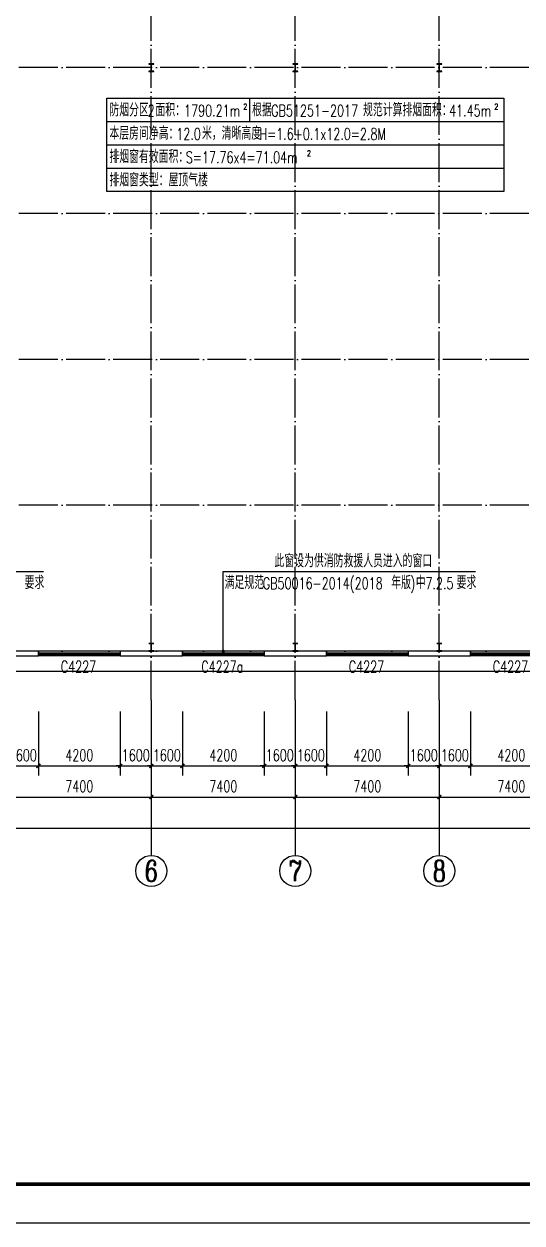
# Model space of a CAD drawing. Extents: x 13276711 to 13543385, y -848943 to -68012.
# Drawn here: x 13376841 to 13402435, y -319043 to -257397 of the extents above; entities that cross this region are included whole.
import ezdxf
from ezdxf.enums import TextEntityAlignment as Align

# ---------------------------------------------------------------- set-up
doc = ezdxf.new("R2010")
doc.units = 0
doc.header["$LTSCALE"] = 1000
doc.header["$MEASUREMENT"] = 0
doc.linetypes.add('DOTE', pattern=[2.42, 2, -0.2, 0.02, -0.2])
for name, color, linetype in [('AXIS', 3, 'Continuous'), ('AXIS_TEXT', 7, 'Continuous'), ('COLUMN', 2, 'Continuous'), ('DIM_LEAD', 3, 'Continuous'), ('DOTE', 1, 'DOTE'), ('PUB_DIM', 3, 'Continuous'), ('PUB_TEXT', 7, 'Continuous'), ('TK', 4, 'Continuous'), ('WALL-PARAPET', 6, 'Continuous'), ('WINDOW', 4, 'Continuous'), ('WINDOW_TEXT', 7, 'Continuous')]:
    doc.layers.add(name, color=color, linetype=linetype)
doc.styles.add('_TCH_AXIS', font='COMPLEX', dxfattribs={"bigfont": 'GBCBIG'})
doc.styles.add('_TCH_DIM', font='SIMPLEX', dxfattribs={"bigfont": 'GBCBIG'})
doc.styles.add('_TCH_DIM_T3', font='SIMPLEX', dxfattribs={"width": 0.705882, "bigfont": 'GBCBIG'})
doc.styles.add('_TCH_WINDOW', font='SIMPLEX', dxfattribs={"height": 3.5, "bigfont": 'GBCBIG'})
doc.styles.add('COMPLEX', font='COMPLEX')
doc.dimstyles.new('_TCH_ARCH&&200', dxfattribs={"dimtxt": 595, "dimasz": 200, "dimexe": 500, "dimexo": 600, "dimgap": 252.5, "dimtad": 1, "dimdec": 0, "dimzin": 0, "dimdsep": 46, "dimtxsty": '_TCH_DIM_T3', "dimblk": 'ARCHTICK', "dimcen": 0.09, "dimclrt": 7, "dimazin": 2, "dimtfac": 1, "dimtdec": 0, "dimtix": 1, "dimtmove": 2, "dimatfit": 3, "dimfxl": 0, "dimtolj": 1, "dimtzin": 0, "dimarcsym": 0})

# ---------------------------------------------------------------- blocks, each defined once
blk = doc.blocks.new('A$C797E1D2B')
at = {"layer": 'COLUMN'}
h = blk.add_hatch(color=256, dxfattribs=at)
h.paths.add_polyline_path([(125, 400), (250, 400), (250, 388), (130, 388), (130, 200), (125, 200)])
h.paths.add_polyline_path([(0, 400), (125, 400), (125, 200), (120, 200), (120, 388), (0, 388)])
h.paths.add_polyline_path([(0, 12), (120, 12), (120, 200), (125, 200), (125, 0), (0, 0)])
h.paths.add_polyline_path([(125, 200), (130, 200), (130, 12), (250, 12), (250, 0), (125, 0)])
blk.add_lwpolyline([(250, 0), (250, 12), (130, 12), (130, 388), (250, 388), (250, 400), (0, 400), (0, 388), (120, 388), (120, 12), (0, 12), (0, 0)], close=True, dxfattribs=at)
blk = doc.blocks.new('GeYuanFrame_27736213', base_point=(20.09, 4.53))
at = {"layer": 'TK'}
blk.add_lwpolyline([(20.09, 4.53), (20.09, 598.53), (1071.09, 598.53), (1071.09, 4.53)], close=True, dxfattribs=at)
at = {"layer": 'TK', "const_width": 1}
blk.add_lwpolyline([(45.09, 588.53), (1061.09, 588.53), (1061.09, 14.53), (45.09, 14.53)], close=True, dxfattribs=at)
blk = doc.blocks.new('_AXISO')
blk.add_circle((0, 0), 0.5)
at = {"layer": 'AXIS_TEXT', "style": 'COMPLEX', "width": 1.041667}
blk.add_attdef('A', text='', height=0.56, dxfattribs=at).set_placement((-0.25, -0.28), (0.25, -0.28), align=Align.FIT)
blk = doc.blocks.new('_ArchTick')
at = {"color": 0, "linetype": 'ByBlock', "const_width": 0.4}
blk.add_lwpolyline([(-0.5, -0.5), (0.5, 0.5)], dxfattribs=at)
blk = doc.blocks.new('*D56')
at = {"layer": 'AXIS', "color": 0, "lineweight": -2}
for p, q in [((13346145, -292743), (13346145, -299243)), ((13509425, -292743), (13509425, -299243)), ((13346145, -298743), (13509425, -298743))]:
    blk.add_line(p, q, dxfattribs=at)
at = {"layer": 'Defpoints', "color": 0}
for p in [(13346145, -292143), (13509425, -292143), (13509425, -298743)]:
    blk.add_point(p, dxfattribs=at)
at = {"layer": 'AXIS', "color": 0, "lineweight": -2, "xscale": 200, "yscale": 200, "zscale": 200, "rotation": 180}
blk.add_blockref('_ArchTick', (13346145, -298743), dxfattribs=at)
at = {"layer": 'AXIS', "color": 0, "lineweight": -2, "xscale": 200, "yscale": 200, "zscale": 200}
blk.add_blockref('_ArchTick', (13509425, -298743), dxfattribs=at)
at = {"layer": 'AXIS', "color": 7, "insert": (13427785, -298193), "char_height": 595, "attachment_point": 5, "style": '_TCH_DIM_T3'}
blk.add_mtext('\\A1;163280', dxfattribs=at)
blk = doc.blocks.new('*D64')
at = {"layer": 'AXIS', "color": 0, "lineweight": -2}
for p, q in [((13375985, -292743), (13375985, -297643)), ((13383385, -292743), (13383385, -297643)), ((13375985, -297143), (13383385, -297143))]:
    blk.add_line(p, q, dxfattribs=at)
at = {"layer": 'Defpoints', "color": 0}
for p in [(13375985, -292143), (13383385, -292143), (13383385, -297143)]:
    blk.add_point(p, dxfattribs=at)
at = {"layer": 'AXIS', "color": 0, "lineweight": -2, "xscale": 200, "yscale": 200, "zscale": 200, "rotation": 180}
blk.add_blockref('_ArchTick', (13375985, -297143), dxfattribs=at)
at = {"layer": 'AXIS', "color": 0, "lineweight": -2, "xscale": 200, "yscale": 200, "zscale": 200}
blk.add_blockref('_ArchTick', (13383385, -297143), dxfattribs=at)
at = {"layer": 'AXIS', "color": 7, "insert": (13379685, -296593), "char_height": 595, "attachment_point": 5, "style": '_TCH_DIM_T3'}
blk.add_mtext('\\A1;7400', dxfattribs=at)
blk = doc.blocks.new('*D65')
at = {"layer": 'AXIS', "color": 0, "lineweight": -2}
for p, q in [((13383385, -292743), (13383385, -297643)), ((13390785, -292743), (13390785, -297643)), ((13383385, -297143), (13390785, -297143))]:
    blk.add_line(p, q, dxfattribs=at)
at = {"layer": 'Defpoints', "color": 0}
for p in [(13383385, -292143), (13390785, -292143), (13390785, -297143)]:
    blk.add_point(p, dxfattribs=at)
at = {"layer": 'AXIS', "color": 0, "lineweight": -2, "xscale": 200, "yscale": 200, "zscale": 200, "rotation": 180}
blk.add_blockref('_ArchTick', (13383385, -297143), dxfattribs=at)
at = {"layer": 'AXIS', "color": 0, "lineweight": -2, "xscale": 200, "yscale": 200, "zscale": 200}
blk.add_blockref('_ArchTick', (13390785, -297143), dxfattribs=at)
at = {"layer": 'AXIS', "color": 7, "insert": (13387085, -296593), "char_height": 595, "attachment_point": 5, "style": '_TCH_DIM_T3'}
blk.add_mtext('\\A1;7400', dxfattribs=at)
blk = doc.blocks.new('*D66')
at = {"layer": 'AXIS', "color": 0, "lineweight": -2}
for p, q in [((13390785, -292743), (13390785, -297643)), ((13398185, -292743), (13398185, -297643)), ((13390785, -297143), (13398185, -297143))]:
    blk.add_line(p, q, dxfattribs=at)
at = {"layer": 'Defpoints', "color": 0}
for p in [(13390785, -292143), (13398185, -292143), (13398185, -297143)]:
    blk.add_point(p, dxfattribs=at)
at = {"layer": 'AXIS', "color": 0, "lineweight": -2, "xscale": 200, "yscale": 200, "zscale": 200, "rotation": 180}
blk.add_blockref('_ArchTick', (13390785, -297143), dxfattribs=at)
at = {"layer": 'AXIS', "color": 0, "lineweight": -2, "xscale": 200, "yscale": 200, "zscale": 200}
blk.add_blockref('_ArchTick', (13398185, -297143), dxfattribs=at)
at = {"layer": 'AXIS', "color": 7, "insert": (13394485, -296593), "char_height": 595, "attachment_point": 5, "style": '_TCH_DIM_T3'}
blk.add_mtext('\\A1;7400', dxfattribs=at)
blk = doc.blocks.new('*D67')
at = {"layer": 'AXIS', "color": 0, "lineweight": -2}
for p, q in [((13398185, -292743), (13398185, -297643)), ((13405585, -292743), (13405585, -297643)), ((13398185, -297143), (13405585, -297143))]:
    blk.add_line(p, q, dxfattribs=at)
at = {"layer": 'Defpoints', "color": 0}
for p in [(13398185, -292143), (13405585, -292143), (13405585, -297143)]:
    blk.add_point(p, dxfattribs=at)
at = {"layer": 'AXIS', "color": 0, "lineweight": -2, "xscale": 200, "yscale": 200, "zscale": 200, "rotation": 180}
blk.add_blockref('_ArchTick', (13398185, -297143), dxfattribs=at)
at = {"layer": 'AXIS', "color": 0, "lineweight": -2, "xscale": 200, "yscale": 200, "zscale": 200}
blk.add_blockref('_ArchTick', (13405585, -297143), dxfattribs=at)
at = {"layer": 'AXIS', "color": 7, "insert": (13401885, -296593), "char_height": 595, "attachment_point": 5, "style": '_TCH_DIM_T3'}
blk.add_mtext('\\A1;7400', dxfattribs=at)
blk = doc.blocks.new('$TCHSYS$WIN2D')
for p, q in [((-0.5, 0.5), (0.5, 0.5)), ((-0.5, 0.5), (-0.5, -0.5)), ((0.5, 0.5), (0.5, -0.5)), ((0.5, 0.167), (-0.5, 0.167)), ((0.5, -0.167), (-0.5, -0.167)), ((-0.5, -0.5), (0.5, -0.5))]:
    blk.add_line(p, q)
blk = doc.blocks.new('*D339')
at = {"layer": 'Defpoints', "color": 0}
for p in [(13375985, -292143), (13377585, -292143), (13377585, -295543)]:
    blk.add_point(p, dxfattribs=at)
at = {"layer": 'PUB_DIM', "color": 0, "lineweight": -2}
for p, q in [((13375985, -292743), (13375985, -296043)), ((13377585, -292743), (13377585, -296043)), ((13375985, -295543), (13375785, -295543)), ((13375985, -295543), (13377585, -295543)), ((13377585, -295543), (13377785, -295543))]:
    blk.add_line(p, q, dxfattribs=at)
at = {"layer": 'PUB_DIM', "color": 0, "lineweight": -2, "xscale": 200, "yscale": 200, "zscale": 200}
blk.add_blockref('_ArchTick', (13375985, -295543), dxfattribs=at)
at = {"layer": 'PUB_DIM', "color": 0, "lineweight": -2, "xscale": 200, "yscale": 200, "zscale": 200, "rotation": 180}
blk.add_blockref('_ArchTick', (13377585, -295543), dxfattribs=at)
at = {"layer": 'PUB_DIM', "color": 7, "insert": (13376785, -294993), "char_height": 595, "attachment_point": 5, "style": '_TCH_DIM_T3'}
blk.add_mtext('\\A1;1600', dxfattribs=at)
blk = doc.blocks.new('*D340')
at = {"layer": 'Defpoints', "color": 0}
for p in [(13377585, -292143), (13381785, -292143), (13381785, -295543)]:
    blk.add_point(p, dxfattribs=at)
at = {"layer": 'PUB_DIM', "color": 0, "lineweight": -2}
for p, q in [((13377585, -292743), (13377585, -296043)), ((13381785, -292743), (13381785, -296043)), ((13377585, -295543), (13381785, -295543))]:
    blk.add_line(p, q, dxfattribs=at)
at = {"layer": 'PUB_DIM', "color": 0, "lineweight": -2, "xscale": 200, "yscale": 200, "zscale": 200, "rotation": 180}
blk.add_blockref('_ArchTick', (13377585, -295543), dxfattribs=at)
at = {"layer": 'PUB_DIM', "color": 0, "lineweight": -2, "xscale": 200, "yscale": 200, "zscale": 200}
blk.add_blockref('_ArchTick', (13381785, -295543), dxfattribs=at)
at = {"layer": 'PUB_DIM', "color": 7, "insert": (13379685, -294993), "char_height": 595, "attachment_point": 5, "style": '_TCH_DIM_T3'}
blk.add_mtext('\\A1;4200', dxfattribs=at)
blk = doc.blocks.new('*D341')
at = {"layer": 'Defpoints', "color": 0}
for p in [(13381785, -292143), (13383385, -292143), (13383385, -295543)]:
    blk.add_point(p, dxfattribs=at)
at = {"layer": 'PUB_DIM', "color": 0, "lineweight": -2}
for p, q in [((13381785, -292743), (13381785, -296043)), ((13383385, -292743), (13383385, -296043)), ((13381785, -295543), (13381585, -295543)), ((13381785, -295543), (13383385, -295543)), ((13383385, -295543), (13383585, -295543))]:
    blk.add_line(p, q, dxfattribs=at)
at = {"layer": 'PUB_DIM', "color": 0, "lineweight": -2, "xscale": 200, "yscale": 200, "zscale": 200}
blk.add_blockref('_ArchTick', (13381785, -295543), dxfattribs=at)
at = {"layer": 'PUB_DIM', "color": 0, "lineweight": -2, "xscale": 200, "yscale": 200, "zscale": 200, "rotation": 180}
blk.add_blockref('_ArchTick', (13383385, -295543), dxfattribs=at)
at = {"layer": 'PUB_DIM', "color": 7, "insert": (13382585, -294993), "char_height": 595, "attachment_point": 5, "style": '_TCH_DIM_T3'}
blk.add_mtext('\\A1;1600', dxfattribs=at)
blk = doc.blocks.new('*D342')
at = {"layer": 'Defpoints', "color": 0}
for p in [(13383385, -292143), (13384985, -292143), (13384985, -295543)]:
    blk.add_point(p, dxfattribs=at)
at = {"layer": 'PUB_DIM', "color": 0, "lineweight": -2}
for p, q in [((13383385, -292743), (13383385, -296043)), ((13384985, -292743), (13384985, -296043)), ((13383385, -295543), (13383185, -295543)), ((13383385, -295543), (13384985, -295543)), ((13384985, -295543), (13385185, -295543))]:
    blk.add_line(p, q, dxfattribs=at)
at = {"layer": 'PUB_DIM', "color": 0, "lineweight": -2, "xscale": 200, "yscale": 200, "zscale": 200}
blk.add_blockref('_ArchTick', (13383385, -295543), dxfattribs=at)
at = {"layer": 'PUB_DIM', "color": 0, "lineweight": -2, "xscale": 200, "yscale": 200, "zscale": 200, "rotation": 180}
blk.add_blockref('_ArchTick', (13384985, -295543), dxfattribs=at)
at = {"layer": 'PUB_DIM', "color": 7, "insert": (13384185, -294993), "char_height": 595, "attachment_point": 5, "style": '_TCH_DIM_T3'}
blk.add_mtext('\\A1;1600', dxfattribs=at)
blk = doc.blocks.new('*D343')
at = {"layer": 'Defpoints', "color": 0}
for p in [(13384985, -292143), (13389185, -292143), (13389185, -295543)]:
    blk.add_point(p, dxfattribs=at)
at = {"layer": 'PUB_DIM', "color": 0, "lineweight": -2}
for p, q in [((13384985, -292743), (13384985, -296043)), ((13389185, -292743), (13389185, -296043)), ((13384985, -295543), (13389185, -295543))]:
    blk.add_line(p, q, dxfattribs=at)
at = {"layer": 'PUB_DIM', "color": 0, "lineweight": -2, "xscale": 200, "yscale": 200, "zscale": 200, "rotation": 180}
blk.add_blockref('_ArchTick', (13384985, -295543), dxfattribs=at)
at = {"layer": 'PUB_DIM', "color": 0, "lineweight": -2, "xscale": 200, "yscale": 200, "zscale": 200}
blk.add_blockref('_ArchTick', (13389185, -295543), dxfattribs=at)
at = {"layer": 'PUB_DIM', "color": 7, "insert": (13387085, -294993), "char_height": 595, "attachment_point": 5, "style": '_TCH_DIM_T3'}
blk.add_mtext('\\A1;4200', dxfattribs=at)
blk = doc.blocks.new('*D344')
at = {"layer": 'Defpoints', "color": 0}
for p in [(13389185, -292143), (13390785, -292143), (13390785, -295543)]:
    blk.add_point(p, dxfattribs=at)
at = {"layer": 'PUB_DIM', "color": 0, "lineweight": -2}
for p, q in [((13389185, -292743), (13389185, -296043)), ((13390785, -292743), (13390785, -296043)), ((13389185, -295543), (13388985, -295543)), ((13389185, -295543), (13390785, -295543)), ((13390785, -295543), (13390985, -295543))]:
    blk.add_line(p, q, dxfattribs=at)
at = {"layer": 'PUB_DIM', "color": 0, "lineweight": -2, "xscale": 200, "yscale": 200, "zscale": 200}
blk.add_blockref('_ArchTick', (13389185, -295543), dxfattribs=at)
at = {"layer": 'PUB_DIM', "color": 0, "lineweight": -2, "xscale": 200, "yscale": 200, "zscale": 200, "rotation": 180}
blk.add_blockref('_ArchTick', (13390785, -295543), dxfattribs=at)
at = {"layer": 'PUB_DIM', "color": 7, "insert": (13389985, -294993), "char_height": 595, "attachment_point": 5, "style": '_TCH_DIM_T3'}
blk.add_mtext('\\A1;1600', dxfattribs=at)
blk = doc.blocks.new('*D345')
at = {"layer": 'Defpoints', "color": 0}
for p in [(13390785, -292143), (13392385, -292143), (13392385, -295543)]:
    blk.add_point(p, dxfattribs=at)
at = {"layer": 'PUB_DIM', "color": 0, "lineweight": -2}
for p, q in [((13390785, -292743), (13390785, -296043)), ((13392385, -292743), (13392385, -296043)), ((13390785, -295543), (13390585, -295543)), ((13390785, -295543), (13392385, -295543)), ((13392385, -295543), (13392585, -295543))]:
    blk.add_line(p, q, dxfattribs=at)
at = {"layer": 'PUB_DIM', "color": 0, "lineweight": -2, "xscale": 200, "yscale": 200, "zscale": 200}
blk.add_blockref('_ArchTick', (13390785, -295543), dxfattribs=at)
at = {"layer": 'PUB_DIM', "color": 0, "lineweight": -2, "xscale": 200, "yscale": 200, "zscale": 200, "rotation": 180}
blk.add_blockref('_ArchTick', (13392385, -295543), dxfattribs=at)
at = {"layer": 'PUB_DIM', "color": 7, "insert": (13391585, -294993), "char_height": 595, "attachment_point": 5, "style": '_TCH_DIM_T3'}
blk.add_mtext('\\A1;1600', dxfattribs=at)
blk = doc.blocks.new('*D346')
at = {"layer": 'Defpoints', "color": 0}
for p in [(13392385, -292143), (13396585, -292143), (13396585, -295543)]:
    blk.add_point(p, dxfattribs=at)
at = {"layer": 'PUB_DIM', "color": 0, "lineweight": -2}
for p, q in [((13392385, -292743), (13392385, -296043)), ((13396585, -292743), (13396585, -296043)), ((13392385, -295543), (13396585, -295543))]:
    blk.add_line(p, q, dxfattribs=at)
at = {"layer": 'PUB_DIM', "color": 0, "lineweight": -2, "xscale": 200, "yscale": 200, "zscale": 200, "rotation": 180}
blk.add_blockref('_ArchTick', (13392385, -295543), dxfattribs=at)
at = {"layer": 'PUB_DIM', "color": 0, "lineweight": -2, "xscale": 200, "yscale": 200, "zscale": 200}
blk.add_blockref('_ArchTick', (13396585, -295543), dxfattribs=at)
at = {"layer": 'PUB_DIM', "color": 7, "insert": (13394485, -294993), "char_height": 595, "attachment_point": 5, "style": '_TCH_DIM_T3'}
blk.add_mtext('\\A1;4200', dxfattribs=at)
blk = doc.blocks.new('*D347')
at = {"layer": 'Defpoints', "color": 0}
for p in [(13396585, -292143), (13398185, -292143), (13398185, -295543)]:
    blk.add_point(p, dxfattribs=at)
at = {"layer": 'PUB_DIM', "color": 0, "lineweight": -2}
for p, q in [((13396585, -292743), (13396585, -296043)), ((13398185, -292743), (13398185, -296043)), ((13396585, -295543), (13396385, -295543)), ((13396585, -295543), (13398185, -295543)), ((13398185, -295543), (13398385, -295543))]:
    blk.add_line(p, q, dxfattribs=at)
at = {"layer": 'PUB_DIM', "color": 0, "lineweight": -2, "xscale": 200, "yscale": 200, "zscale": 200}
blk.add_blockref('_ArchTick', (13396585, -295543), dxfattribs=at)
at = {"layer": 'PUB_DIM', "color": 0, "lineweight": -2, "xscale": 200, "yscale": 200, "zscale": 200, "rotation": 180}
blk.add_blockref('_ArchTick', (13398185, -295543), dxfattribs=at)
at = {"layer": 'PUB_DIM', "color": 7, "insert": (13397385, -294993), "char_height": 595, "attachment_point": 5, "style": '_TCH_DIM_T3'}
blk.add_mtext('\\A1;1600', dxfattribs=at)
blk = doc.blocks.new('*D348')
at = {"layer": 'Defpoints', "color": 0}
for p in [(13398185, -292143), (13399785, -292143), (13399785, -295543)]:
    blk.add_point(p, dxfattribs=at)
at = {"layer": 'PUB_DIM', "color": 0, "lineweight": -2}
for p, q in [((13398185, -292743), (13398185, -296043)), ((13399785, -292743), (13399785, -296043)), ((13398185, -295543), (13397985, -295543)), ((13398185, -295543), (13399785, -295543)), ((13399785, -295543), (13399985, -295543))]:
    blk.add_line(p, q, dxfattribs=at)
at = {"layer": 'PUB_DIM', "color": 0, "lineweight": -2, "xscale": 200, "yscale": 200, "zscale": 200}
blk.add_blockref('_ArchTick', (13398185, -295543), dxfattribs=at)
at = {"layer": 'PUB_DIM', "color": 0, "lineweight": -2, "xscale": 200, "yscale": 200, "zscale": 200, "rotation": 180}
blk.add_blockref('_ArchTick', (13399785, -295543), dxfattribs=at)
at = {"layer": 'PUB_DIM', "color": 7, "insert": (13398985, -294993), "char_height": 595, "attachment_point": 5, "style": '_TCH_DIM_T3'}
blk.add_mtext('\\A1;1600', dxfattribs=at)
blk = doc.blocks.new('*D349')
at = {"layer": 'Defpoints', "color": 0}
for p in [(13399785, -292143), (13403985, -292143), (13403985, -295543)]:
    blk.add_point(p, dxfattribs=at)
at = {"layer": 'PUB_DIM', "color": 0, "lineweight": -2}
for p, q in [((13399785, -292743), (13399785, -296043)), ((13403985, -292743), (13403985, -296043)), ((13399785, -295543), (13403985, -295543))]:
    blk.add_line(p, q, dxfattribs=at)
at = {"layer": 'PUB_DIM', "color": 0, "lineweight": -2, "xscale": 200, "yscale": 200, "zscale": 200, "rotation": 180}
blk.add_blockref('_ArchTick', (13399785, -295543), dxfattribs=at)
at = {"layer": 'PUB_DIM', "color": 0, "lineweight": -2, "xscale": 200, "yscale": 200, "zscale": 200}
blk.add_blockref('_ArchTick', (13403985, -295543), dxfattribs=at)
at = {"layer": 'PUB_DIM', "color": 7, "insert": (13401885, -294993), "char_height": 595, "attachment_point": 5, "style": '_TCH_DIM_T3'}
blk.add_mtext('\\A1;4200', dxfattribs=at)

msp = doc.modelspace()

# ---------------------------------------------------------------- linework, layer by layer
for p, q in [((13388429.9, -261218.1), (13388429.9, -262418.1)), ((13381096.6, -262418.1), (13401496.6, -262418.1)), ((13381096.6, -263618.1), (13401496.6, -263618.1)), ((13381096.6, -264818.1), (13401496.6, -264818.1))]:
    msp.add_line(p, q)
msp.add_lwpolyline([(13381096.6, -261218.1), (13401496.6, -261218.1), (13401496.6, -266018.1), (13381096.6, -266018.1)], close=True)
at = {"ltscale": 0.5}
msp.add_lwpolyline([(13420384.8, -290683.1), (13375984.8, -290683.1)], dxfattribs=at)
at = {"layer": 'AXIS'}
for p, q in [((13383384.8, -292143.1), (13383384.8, -300143.1)), ((13390784.8, -292143.1), (13390784.8, -300143.1)), ((13398184.8, -292143.1), (13398184.8, -300143.1))]:
    msp.add_line(p, q, dxfattribs=at)
at = {"layer": 'DIM_LEAD'}
for p, q in [((13364884.8, -285543.1), (13377846.6, -285543.1)), ((13387084.8, -289643.1), (13387084.8, -285543.1)), ((13387084.8, -285543.1), (13400046.6, -285543.1))]:
    msp.add_line(p, q, dxfattribs=at)
at = {"layer": 'DIM_LEAD', "const_width": 80}
msp.add_lwpolyline([(13387084.8, -289683.1, 1), (13387084.8, -289603.1, 1)], format="xyb", close=True, dxfattribs=at)
at = {"layer": 'DOTE'}
for p, q in [((13383384.8, -292143.1), (13383384.8, -227143.1)), ((13390784.8, -292143.1), (13390784.8, -227143.1)), ((13398184.8, -292143.1), (13398184.8, -227143.1)), ((13511684.8, -259643.1), (13343884.8, -259643.1)), ((13511684.8, -267143.1), (13343884.8, -267143.1)), ((13511684.8, -274643.1), (13343884.8, -274643.1)), ((13511684.8, -282143.1), (13343884.8, -282143.1)), ((13511684.8, -289643.1), (13343884.8, -289643.1))]:
    msp.add_line(p, q, dxfattribs=at)
at = {"layer": 'WALL-PARAPET'}
for p, q in [((13377584.8, -289643.1), (13374984.8, -289643.1)), ((13377584.8, -289883.1), (13377584.8, -289643.1)), ((13384984.8, -289643.1), (13381784.8, -289643.1)), ((13381784.8, -289643.1), (13381784.8, -289883.1)), ((13384984.8, -289883.1), (13384984.8, -289643.1)), ((13392384.8, -289643.1), (13389184.8, -289643.1)), ((13389184.8, -289643.1), (13389184.8, -289883.1)), ((13392384.8, -289883.1), (13392384.8, -289643.1)), ((13399784.8, -289643.1), (13396584.8, -289643.1)), ((13396584.8, -289643.1), (13396584.8, -289883.1)), ((13399784.8, -289883.1), (13399784.8, -289643.1)), ((13374984.8, -289883.1), (13377584.8, -289883.1)), ((13381784.8, -289883.1), (13384984.8, -289883.1)), ((13389184.8, -289883.1), (13392384.8, -289883.1)), ((13396584.8, -289883.1), (13399784.8, -289883.1))]:
    msp.add_line(p, q, dxfattribs=at)

# ---------------------------------------------------------------- block references
at = {"xscale": 200, "yscale": 200, "zscale": 200}
msp.add_blockref('GeYuanFrame_27736213', (13328184.8, -319043.1), dxfattribs=at)
at = {"rotation": 180}
for p in [(13383509.9, -259443.1), (13390909.9, -259443.1), (13398309.9, -259443.1), (13383509.9, -289243.1), (13390909.9, -289243.1), (13398309.9, -289243.1)]:
    msp.add_blockref('A$C797E1D2B', p, dxfattribs=at)
at = {"layer": 'AXIS'}
ref = msp.add_blockref('_AXISO', (13383384.8, -300943.1), dxfattribs=dict(at, xscale=1600, yscale=1600, zscale=1600))
ref.add_attrib('A', '6', dxfattribs={"layer": 'AXIS_TEXT', "ltscale": 0.5, "height": 1065, "style": '_TCH_AXIS'}).set_placement((13383029.8, -301475.6), (13383739.9, -301475.6), align=Align.FIT)
ref = msp.add_blockref('_AXISO', (13390784.8, -300943.1), dxfattribs=dict(at, xscale=1600, yscale=1600, zscale=1600))
ref.add_attrib('A', '7', dxfattribs={"layer": 'AXIS_TEXT', "ltscale": 0.5, "height": 1065, "style": '_TCH_AXIS'}).set_placement((13390429.8, -301475.6), (13391139.9, -301475.6), align=Align.FIT)
ref = msp.add_blockref('_AXISO', (13398184.8, -300943.1), dxfattribs=dict(at, xscale=1600, yscale=1600, zscale=1600))
ref.add_attrib('A', '8', dxfattribs={"layer": 'AXIS_TEXT', "ltscale": 0.5, "height": 1065, "style": '_TCH_AXIS'}).set_placement((13397829.8, -301475.6), (13398539.9, -301475.6), align=Align.FIT)
at = {"layer": 'WINDOW'}
ref = msp.add_blockref('$TCHSYS$WIN2D', (13379684.8, -289763.1), dxfattribs=dict(at, xscale=-4200, yscale=240, zscale=-4200))
ref.add_attrib('A', 'C4227', (13378734.8, -290740.4), dxfattribs={"layer": 'WINDOW_TEXT', "ltscale": 0.5, "height": 595, "style": '_TCH_WINDOW', "width": 0.705882})
ref = msp.add_blockref('$TCHSYS$WIN2D', (13387084.8, -289763.1), dxfattribs=dict(at, xscale=-4200, yscale=240, zscale=-4200))
ref.add_attrib('A', 'C4227a', (13385954.8, -290740.4), dxfattribs={"layer": 'WINDOW_TEXT', "ltscale": 0.5, "height": 595, "style": '_TCH_WINDOW', "width": 0.705882})
ref = msp.add_blockref('$TCHSYS$WIN2D', (13394484.8, -289763.1), dxfattribs=dict(at, xscale=-4200, yscale=240, zscale=-4200))
ref.add_attrib('A', 'C4227', (13393534.8, -290740.4), dxfattribs={"layer": 'WINDOW_TEXT', "ltscale": 0.5, "height": 595, "style": '_TCH_WINDOW', "width": 0.705882})
ref = msp.add_blockref('$TCHSYS$WIN2D', (13401884.8, -289763.1), dxfattribs=dict(at, xscale=-4200, yscale=240, zscale=-4200))
ref.add_attrib('A', 'C4227', (13400934.8, -290740.4), dxfattribs={"layer": 'WINDOW_TEXT', "ltscale": 0.5, "height": 595, "style": '_TCH_WINDOW', "width": 0.705882})

# ---------------------------------------------------------------- texts
at = {"layer": 'PUB_TEXT', "style": '_TCH_DIM'}
for s, height, p in [('防烟分区', 675.18, (13381229.9, -262151.4)), ('面积：', 675.18, (13383595.9, -262151.4)), ('根据', 675.18, (13388563.3, -262151.4)), ('规范计算排烟面积：', 675.18, (13394266.3, -262151.4)), ('本层房间净高：', 675.18, (13381229.9, -263351.4)), ('米，清晰高度', 675.18, (13385990.4, -263351.4)), ('排烟窗有效面积：', 675.18, (13381229.9, -264551.4)), ('排烟窗类型：屋顶气楼', 675.18, (13381229.9, -265751.4)), ('此窗设为供消防救援人员进入的窗口', 675.177, (13389715.7, -285333.1)), ('要求', 675.18, (13376871.7, -286453.1)), ('满足规范', 675.18, (13387151.3, -286453.1)), ('年版', 675.18, (13395717.2, -286453.1)), ('中', 675.2, (13396980.2, -286453.1)), ('要求', 675.18, (13399071.7, -286453.1))]:
    msp.add_text(s, height=height, dxfattribs=at).set_placement(p)
at = {"layer": 'PUB_TEXT', "style": '_TCH_DIM', "width": 0.705882}
for s, height, p in [('2', 595, (13383195.9, -262151.4)), ('1790.21m', 595, (13385070.4, -262151.4)), ('2', 297.5, (13388110.4, -261801.4)), ('GB51251-2017', 595, (13389546.3, -262151.4)), ('41.45m', 595, (13398689.7, -262151.4)), ('2', 297.5, (13401009.7, -261801.4)), ('12.0', 595, (13384670.4, -263351.4)), ('H=1.6+0.1x12.0=2.8M', 595, (13388939.3, -263351.4)), ('S=17.76x4=71.04m', 595, (13385161.9, -264551.4)), ('2', 297.5, (13391381.9, -264201.4)), ('GB50016-2014(2018', 595, (13389117.2, -286453.1)), (')', 595, (13396700.2, -286453.1)), ('7.2.5', 595, (13397471.7, -286453.1))]:
    msp.add_text(s, height=height, dxfattribs=at).set_placement(p)

# ---------------------------------------------------------------- dimensions: what is measured, and where the dimension line sits
at = {"layer": 'AXIS'}
for p1, p2, distance, text, picture, middle in [((13346144.8, -292143.1), (13509424.8, -292143.1), -6600, '163280', '*D56', (13427784.8, -298193.1)), ((13375984.8, -292143.1), (13383384.8, -292143.1), -5000, '7400', '*D64', (13379684.8, -296593.1)), ((13383384.8, -292143.1), (13390784.8, -292143.1), -5000, '7400', '*D65', (13387084.8, -296593.1)), ((13390784.8, -292143.1), (13398184.8, -292143.1), -5000, '7400', '*D66', (13394484.8, -296593.1)), ((13398184.8, -292143.1), (13405584.8, -292143.1), -5000, '7400', '*D67', (13401884.8, -296593.1))]:
    dim = msp.add_aligned_dim(p1=p1, p2=p2, distance=distance, text=text, dimstyle='_TCH_ARCH&&200', dxfattribs=at)
    dim.commit()
    dim.dimension.update_dxf_attribs({"geometry": picture, "text_midpoint": middle})
at = {"layer": 'PUB_DIM'}
for p1, p2, text, picture, middle in [((13375984.8, -292143.1), (13377584.8, -292143.1), '1600', '*D339', (13376784.8, -294993.1)), ((13377584.8, -292143.1), (13381784.8, -292143.1), '4200', '*D340', (13379684.8, -294993.1)), ((13381784.8, -292143.1), (13383384.8, -292143.1), '1600', '*D341', (13382584.8, -294993.1)), ((13383384.8, -292143.1), (13384984.8, -292143.1), '1600', '*D342', (13384184.8, -294993.1)), ((13384984.8, -292143.1), (13389184.8, -292143.1), '4200', '*D343', (13387084.8, -294993.1)), ((13389184.8, -292143.1), (13390784.8, -292143.1), '1600', '*D344', (13389984.8, -294993.1)), ((13390784.8, -292143.1), (13392384.8, -292143.1), '1600', '*D345', (13391584.8, -294993.1)), ((13392384.8, -292143.1), (13396584.8, -292143.1), '4200', '*D346', (13394484.8, -294993.1)), ((13396584.8, -292143.1), (13398184.8, -292143.1), '1600', '*D347', (13397384.8, -294993.1)), ((13398184.8, -292143.1), (13399784.8, -292143.1), '1600', '*D348', (13398984.8, -294993.1)), ((13399784.8, -292143.1), (13403984.8, -292143.1), '4200', '*D349', (13401884.8, -294993.1))]:
    dim = msp.add_aligned_dim(p1=p1, p2=p2, distance=-3400, text=text, dimstyle='_TCH_ARCH&&200', dxfattribs=at)
    dim.commit()
    dim.dimension.update_dxf_attribs({"geometry": picture, "text_midpoint": middle})

doc.saveas('drawing.dxf')
